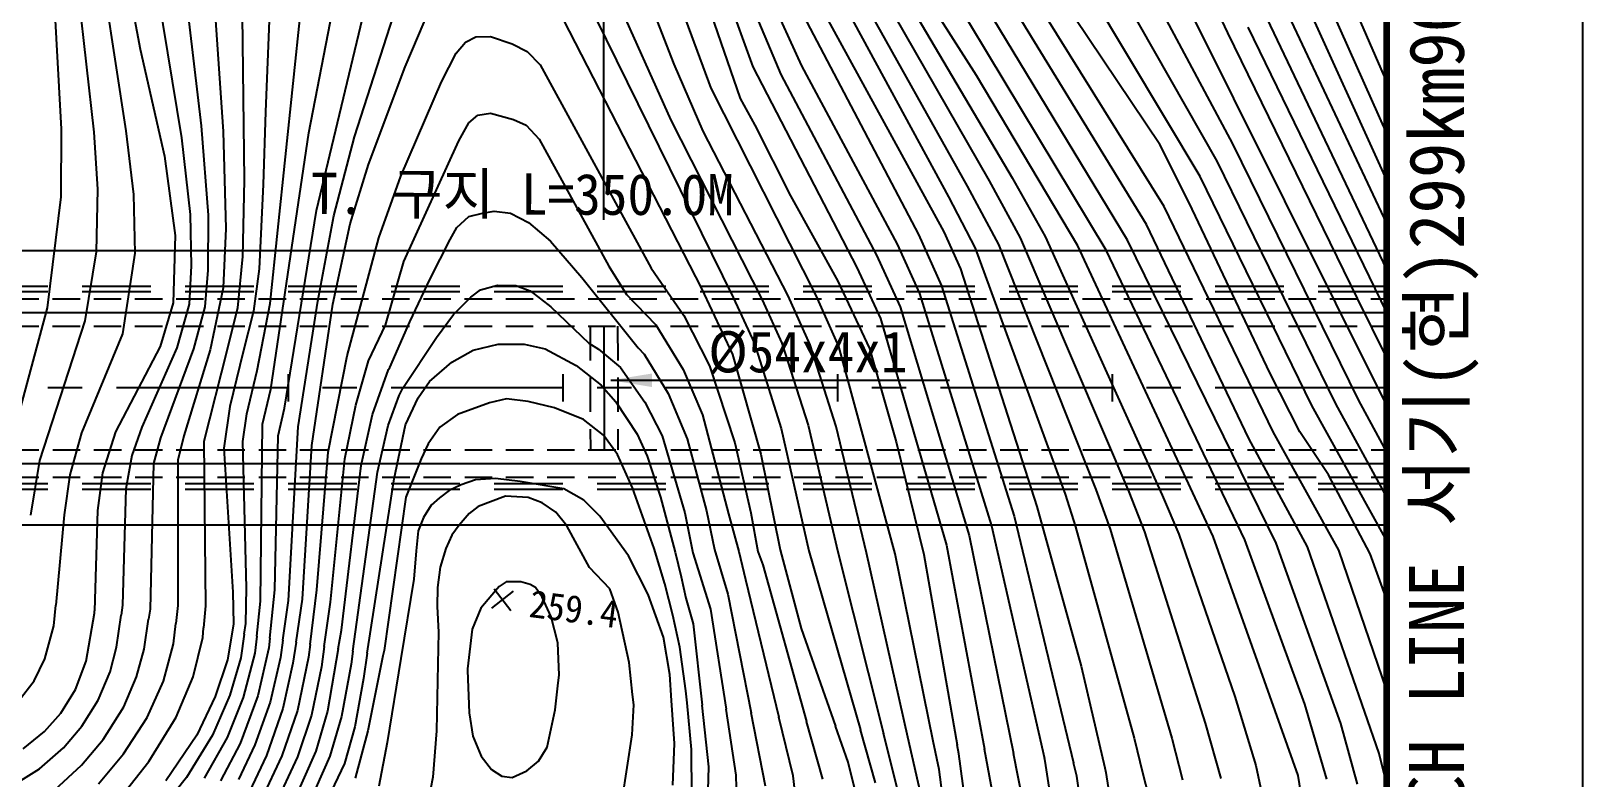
# Model space of a CAD drawing. Header units: millimetres. Extents: x 17638 to 18434, y 1103 to 1809.
# Drawn here: x 18320.9 to 18433.9, y 1448.9 to 1503.3 of the extents above; entities that cross this region are included whole.
import ezdxf
from ezdxf.enums import TextEntityAlignment as Align
from ezdxf.xclip import XClip

# ---------------------------------------------------------------- set-up
doc = ezdxf.new("R2010")
doc.units = ezdxf.units.MM
doc.header["$LTSCALE"] = 10
doc.header["$MEASUREMENT"] = 0
doc.header["$XCLIPFRAME"] = 2
for name, pattern in [('A-CENTR01', [2, 1.25, -0.25, 0.25, -0.25]), ('CENTER', [2, 1.25, -0.25, 0.25, -0.25]), ('DASHED', [0.75, 0.5, -0.25]), ('HIDDEN', [0.375, 0.25, -0.125])]:
    doc.linetypes.add(name, pattern=pattern)
for name, color, linetype in [('TN-MACL', 6, 'A-CENTR01'), ('TZ-BASE', 253, 'Continuous'), ('TZ-CABL', 4, 'Continuous')]:
    doc.layers.add(name, color=color, linetype=linetype)
doc.layers.add('TX-PAPR', color=2, linetype='Continuous', plot=False)
doc.styles.add('HANA', font='GulimChe.ttf')
doc.styles.get("Standard").update_dxf_attribs({"font": 'GulimChe.ttf'})
doc.styles.add('굴림체', font='GulimChe.ttf')
doc.linetypes.add('ZIGZAG', pattern='A,0.0001,-0.2,[131,ltypeshp.shx,S=0.2,R=0,X=-0.2,Y=0],-0.4,[131,ltypeshp.shx,S=0.2,R=180,X=0.2,Y=0],-0.2', length=0.8001)
doc.dimstyles.get("Standard").update_dxf_attribs({"dimtxt": 0.18, "dimasz": 0.18, "dimexe": 0.18, "dimexo": 0.0625, "dimgap": 0.09, "dimtad": 0, "dimtih": 1, "dimtoh": 1, "dimdec": 4, "dimzin": 0, "dimdsep": 46, "dimtxsty": 'Standard', "dimcen": 0.09, "dimadec": 0, "dimazin": 0, "dimtfac": 1, "dimtdec": 4, "dimtofl": 0, "dimtmove": 0, "dimatfit": 3, "dimfxl": 0, "dimtolj": 1, "dimtzin": 0, "dimarcsym": 0})

# ---------------------------------------------------------------- blocks, each defined once
blk = doc.blocks.new('JD-CDFDG5GDCH4')
at = {"layer": 'TZ-BASE'}
for p, q in [((604.04, 45.89, -154.01), (608.19, 18.74, -154.01)), ((603.31, 41.39, -155.01), (605.85, 18.64, -155.01)), ((609, 37.99, -152.01), (612.24, 18.23, -152.01)), ((602.66, 33.79, -156.01), (603.47, 18.85, -156.01)), ((648.11, 23.59, -146.01), (644.53, 32.94, -146.01)), ((607.81, 32.31, -153.01), (609.22, 24.69, -153.01)), ((612.08, 32.46, -151.01), (613.68, 19.11, -151.01)), ((642.34, 31.83, -145.01), (647.87, 19.51, -145.01)), ((658.25, 32.08, -154.01), (668.1, 13.93, -154.01)), ((661.24, 32.22, -156.01), (671.04, 15.09, -156.01)), ((662.95, 31.88, -157.01), (672.73, 15.31, -157.01)), ((700, 22.3, -174.01), (695.57, 32.53, -174.01)), ((659.98, 31.63, -155.01), (669.46, 14.71, -155.01)), ((670.13, 22.78, -158.01), (664.9, 30.99, -158.01)), ((686.41, 15.42, -164.01), (677.36, 30.54, -164.01)), ((687.65, 16.52, -165.01), (679.46, 30.96, -165.01)), ((688.8, 17.8, -166.01), (681.7, 31.05, -166.01)), ((688.43, 25.88, -168.01), (685.77, 31.55, -168.01)), ((700, 15.15, -172.01), (692.89, 30.83, -172.01)), ((624.84, 18.29, -144.01), (628.7, 30.32, -144.01)), ((641.04, 29.7, -144.01), (652.4, 6.59, -144.01)), ((656.13, 29.78, -152.01), (665.91, 11.18, -152.01)), ((657.67, 29.84, -153.01), (667.75, 11.37, -153.01)), ((683.49, 17.75, -163.01), (675.34, 29.88, -163.01)), ((700, -1.28, -167.01), (684.41, 30.05, -167.01)), ((614.6, 28.59, -150.01), (615.27, 18.68, -150.01)), ((638.99, 28.9, -143.01), (650.11, 7.24, -143.01)), ((651.71, 29.28, -149.01), (653.85, 23.41, -149.01)), ((653.4, 28.73, -150.01), (655.87, 22.84, -150.01)), ((654.74, 29.33, -151.01), (657.39, 23.48, -151.01)), ((679.56, 10.03, -159.01), (667.95, 29.36, -159.01)), ((681.13, 10.78, -160.01), (670.37, 28.56, -160.01)), ((682.51, 11.9, -161.01), (671.97, 29.12, -161.01)), ((683.79, 13.23, -162.01), (673.76, 29.34, -162.01)), ((700, 18.54, -173.01), (695.23, 29.27, -173.01)), ((616.66, 27.15, -149.01), (616.8, 15.15, -149.01)), ((618.65, 27.39, -148.01), (618.35, 20.11, -148.01)), ((618.7, 6.16, -147.01), (620.92, 27.53, -147.01)), ((621.51, 18.58, -146.01), (623.23, 27.49, -146.01)), ((622.06, 12.92, -145.01), (625.57, 27.53, -145.01)), ((628.53, 23.4, -143.01), (630.4, 27.79, -143.01)), ((650.8, 21.84, -147.01), (648.58, 27.89, -147.01)), ((650.56, 27.92, -148.01), (652.92, 21.09, -148.01)), ((700, 11.99, -171.01), (692.86, 27.15, -171.01)), ((700, 5.51, -169.01), (689.92, 26.3, -169.01)), ((700, 8.63, -170.01), (691.3, 26.93, -170.01)), ((632.24, 24.4, -142.01), (632.92, 25.21, -142.01)), ((632.92, 25.21, -142.01), (633.68, 25.59, -142.01)), ((633.68, 25.59, -142.01), (634.73, 25.61, -142.01)), ((634.73, 25.61, -142.01), (636.31, 25.08, -142.01)), ((636.31, 25.08, -142.01), (637.4, 24.52, -142.01)), ((697.88, 6.52, -168.01), (688.43, 25.88, -168.01)), ((609.22, 24.69, -153.01), (611, 16.89, -153.01)), ((631.17, 22.31, -142.01), (632.24, 24.4, -142.01)), ((637.4, 24.52, -142.01), (638.35, 23.54, -142.01)), ((625.85, 16.28, -143.01), (628.53, 23.4, -143.01)), ((638.35, 23.54, -142.01), (646.45, 8.74, -142.01)), ((650.22, 18.71, -146.01), (648.11, 23.59, -146.01)), ((653.85, 23.41, -149.01), (661.41, 8.78, -149.01)), ((655.87, 22.84, -150.01), (662.85, 9.68, -150.01)), ((657.39, 23.48, -151.01), (664.36, 10.47, -151.01)), ((677.5, 10.35, -158.01), (670.13, 22.78, -158.01)), ((628.21, 15.43, -142.01), (631.17, 22.31, -142.01)), ((658.46, 6.73, -147.01), (650.8, 21.84, -147.01)), ((652.92, 21.09, -148.01), (654, 19.14, -148.01)), ((618.35, 20.11, -148.01), (618.18, 14.83, -148.01)), ((632.43, 18.01, -141.01), (633.16, 19.32, -141.01)), ((633.16, 19.32, -141.01), (633.82, 19.89, -141.01)), ((633.82, 19.89, -141.01), (634.75, 20.02, -141.01)), ((634.75, 20.02, -141.01), (636.42, 19.56, -141.01)), ((636.42, 19.56, -141.01), (637.34, 19.15, -141.01)), ((647.87, 19.51, -145.01), (654.52, 6.42, -145.01)), ((603.47, 18.85, -156.01), (603.45, 13.92, -156.01)), ((605.85, 18.64, -155.01), (606.12, 14.49, -155.01)), ((608.19, 18.74, -154.01), (608.75, 14.1, -154.01)), ((612.24, 18.23, -152.01), (612.87, 12.65, -152.01)), ((613.68, 19.11, -151.01), (614.18, 12.6, -151.01)), ((615.27, 18.68, -150.01), (615.48, 11.62, -150.01)), ((618.74, -0.1, -146.01), (621.51, 18.58, -146.01)), ((623.34, 12.54, -144.01), (624.84, 18.29, -144.01)), ((637.34, 19.15, -141.01), (638.28, 18.12, -141.01)), ((638.28, 18.12, -141.01), (643.36, 8.88, -141.01)), ((656.41, 6.72, -146.01), (650.22, 18.71, -146.01)), ((654, 19.14, -148.01), (656.59, 13.99, -148.01)), ((628.43, 9.21, -141.01), (632.43, 18.01, -141.01)), ((685.61, 13.48, -163.01), (683.49, 17.75, -163.01)), ((697.95, -0.87, -166.01), (688.8, 17.8, -166.01)), ((611, 16.89, -153.01), (611.77, 11.12, -153.01)), ((624.53, 11.96, -143.01), (625.85, 16.28, -143.01)), ((696.29, -1.15, -165.01), (687.65, 16.52, -165.01)), ((616.8, 15.15, -149.01), (616.68, 9.59, -149.01)), ((618.18, 14.83, -148.01), (617.89, 8.69, -148.01)), ((626.61, 10.93, -142.01), (628.21, 15.43, -142.01)), ((669.46, 14.71, -155.01), (671.72, 10.46, -155.01)), ((671.04, 15.09, -156.01), (673.31, 10.95, -156.01)), ((672.73, 15.31, -157.01), (675.14, 11.03, -157.01)), ((694.55, -1.29, -164.01), (686.41, 15.42, -164.01)), ((603.45, 13.92, -156.01), (602.47, 5.83, -156.01)), ((606.12, 14.49, -155.01), (606.02, 9.92, -155.01)), ((608.75, 14.1, -154.01), (608.85, 9.83, -154.01)), ((656.59, 13.99, -148.01), (660.02, 7.79, -148.01)), ((668.1, 13.93, -154.01), (670.04, 10.19, -154.01)), ((612.87, 12.65, -152.01), (612.94, 8.91, -152.01)), ((614.18, 12.6, -151.01), (614.15, 8.58, -151.01)), ((619.74, -1.47, -145.01), (622.06, 12.92, -145.01)), ((622.17, 6.33, -144.01), (623.34, 12.54, -144.01)), ((632.3, 11.7, -140.01), (633.16, 12.49, -140.01)), ((633.16, 12.49, -140.01), (634.15, 12.74, -140.01)), ((634.15, 12.74, -140.01), (635, 12.89, -140.01)), ((635, 12.89, -140.01), (636.19, 12.73, -140.01)), ((636.19, 12.73, -140.01), (637.5, 12.05, -140.01)), ((691.72, -3.21, -162.01), (683.79, 13.23, -162.01)), ((691.48, 1.1, -163.01), (685.61, 13.48, -163.01)), ((615.48, 11.62, -150.01), (615.28, 7.3, -150.01)), ((623.26, 6.1, -143.01), (624.53, 11.96, -143.01)), ((631.8, 10.81, -140.01), (632.3, 11.7, -140.01)), ((637.5, 12.05, -140.01), (639.11, 10.7, -140.01)), ((667.75, 11.37, -153.01), (668.96, 8.69, -153.01)), ((689.96, -3.69, -161.01), (682.51, 11.9, -161.01)), ((611.77, 11.12, -153.01), (611.64, 6.21, -153.01)), ((624.3, 2.33, -142.01), (626.61, 10.93, -142.01)), ((630.35, 7.94, -140.01), (631.8, 10.81, -140.01)), ((639.11, 10.7, -140.01), (641.39, 8.05, -140.01)), ((664.36, 10.47, -151.01), (665.99, 6.88, -151.01)), ((665.91, 11.18, -152.01), (667.57, 7.44, -152.01)), ((670.04, 10.19, -154.01), (676.59, -7.73, -154.01)), ((671.72, 10.46, -155.01), (678.82, -7.4, -155.01)), ((673.31, 10.95, -156.01), (681.22, -7.58, -156.01)), ((675.14, 11.03, -157.01), (683.64, -7.81, -157.01)), ((687.37, -10.82, -158.01), (677.5, 10.35, -158.01)), ((691.94, -11.32, -160.01), (681.13, 10.78, -160.01)), ((700, 10, -393.01), (498.57, 10, -393.01)), ((700, 10, -393.01), (498.57, 10, -393.01)), ((606.02, 9.92, -155.01), (605.21, 4.89, -155.01)), ((608.85, 9.83, -154.01), (607.95, 3.95, -154.01)), ((616.68, 9.59, -149.01), (616.31, 5.84, -149.01)), ((627.1, 4.57, -141.01), (628.43, 9.21, -141.01)), ((662.85, 9.68, -150.01), (664.58, 5.91, -150.01)), ((689.66, -11.07, -159.01), (679.56, 10.03, -159.01)), ((612.94, 8.91, -152.01), (612.79, 6.11, -152.01)), ((614.15, 8.58, -151.01), (613.95, 5.91, -151.01)), ((617.89, 8.69, -148.01), (617.49, 5.59, -148.01)), ((628.86, 4.82, -140.01), (630.35, 7.94, -140.01)), ((641.39, 8.05, -140.01), (645.49, 2.93, -140.01)), ((643.36, 8.88, -141.01), (644.64, 6.8, -141.01)), ((646.45, 8.74, -142.01), (648.82, 5.28, -142.01)), ((661.41, 8.78, -149.01), (663.13, 5.05, -149.01)), ((668.96, 8.69, -153.01), (674.52, -8.65, -153.01)), ((615.28, 7.3, -150.01), (614.32, 2.78, -150.01)), ((633.3, 6.61, -139.01), (634.01, 7.15, -139.01)), ((634.01, 7.15, -139.01), (635.26, 7.5, -139.01)), ((635.26, 7.5, -139.01), (636.59, 7.46, -139.01)), ((636.59, 7.46, -139.01), (637.63, 7.07, -139.01)), ((637.63, 7.07, -139.01), (639.14, 5.92, -139.01)), ((644.64, 6.8, -141.01), (646.78, 4.59, -141.01)), ((650.11, 7.24, -143.01), (652.35, 2.44, -143.01)), ((660.02, 7.79, -148.01), (662.34, 2.87, -148.01)), ((665.99, 6.88, -151.01), (671.23, -10.05, -151.01)), ((667.57, 7.44, -152.01), (672.87, -9.35, -152.01)), ((602.47, 5.83, -156.01), (599.5, -5.18, -156.01)), ((611.64, 6.21, -153.01), (610.68, 3.01, -153.01)), ((612.79, 6.11, -152.01), (611.9, 2.93, -152.01)), ((613.95, 5.91, -151.01), (613.11, 2.86, -151.01)), ((616.31, 5.84, -149.01), (615.53, 2.71, -149.01)), ((617.74, 1.27, -147.01), (618.7, 6.16, -147.01)), ((620.74, -2.84, -144.01), (622.17, 6.33, -144.01)), ((621.74, -4.2, -143.01), (623.26, 6.1, -143.01)), ((632.05, 5.36, -139.01), (633.3, 6.61, -139.01)), ((639.14, 5.92, -139.01), (641.91, 3.27, -139.01)), ((652.4, 6.59, -144.01), (653.97, 3.25, -144.01)), ((654.52, 6.42, -145.01), (655.96, 3.27, -145.01)), ((658.02, 3.14, -146.01), (656.41, 6.72, -146.01)), ((660.1, 3.02, -147.01), (658.46, 6.73, -147.01)), ((664.58, 5.91, -150.01), (669.59, -10.75, -150.01)), ((700, 2.2, -168.01), (697.88, 6.52, -168.01)), ((605.21, 4.89, -155.01), (601.91, -5.29, -155.01)), ((617.49, 5.59, -148.01), (616.74, 2.63, -148.01)), ((625.85, 1.97, -141.01), (627.1, 4.57, -141.01)), ((627.42, 1.5, -140.01), (628.86, 4.82, -140.01)), ((630.82, 3.68, -139.01), (632.05, 5.36, -139.01)), ((646.78, 4.59, -141.01), (648.78, 1.34, -141.01)), ((648.82, 5.28, -142.01), (650.69, 1.61, -142.01)), ((663.13, 5.05, -149.01), (667.94, -11.45, -149.01)), ((607.95, 3.95, -154.01), (604.95, -3.27, -154.01)), ((628.36, -0.02, -139.01), (630.82, 3.68, -139.01)), ((610.68, 3.01, -153.01), (607.44, -3.21, -153.01)), ((611.9, 2.93, -152.01), (609.35, -2.87, -152.01)), ((613.11, 2.86, -151.01), (610.7, -3.64, -151.01)), ((614.32, 2.78, -150.01), (612.4, -3.48, -150.01)), ((615.53, 2.71, -149.01), (613.87, -3.91, -149.01)), ((616.74, 2.63, -148.01), (615.75, -1.36, -148.01)), ((622.93, -4.69, -142.01), (624.3, 2.33, -142.01)), ((631.93, 1.88, -138.01), (633.49, 2.75, -138.01)), ((633.49, 2.75, -138.01), (635.31, 3.18, -138.01)), ((635.31, 3.18, -138.01), (637.18, 3.18, -138.01)), ((637.18, 3.18, -138.01), (638.72, 2.85, -138.01)), ((638.72, 2.85, -138.01), (640.98, 1.63, -138.01)), ((641.91, 3.27, -139.01), (642.61, 2.82, -139.01)), ((642.61, 2.82, -139.01), (644.21, 1.49, -139.01)), ((645.49, 2.93, -140.01), (645.93, 2.47, -140.01)), ((645.93, 2.47, -140.01), (647.67, -0.4, -140.01)), ((652.35, 2.44, -143.01), (654.42, -4.83, -143.01)), ((653.97, 3.25, -144.01), (655.91, -2.96, -144.01)), ((655.96, 3.27, -145.01), (657.86, -2.71, -145.01)), ((659.91, -2.8, -146.01), (658.02, 3.14, -146.01)), ((664.21, -12.08, -147.01), (660.1, 3.02, -147.01)), ((662.34, 2.87, -148.01), (664.28, -3.92, -148.01)), ((617, -1.89, -147.01), (617.74, 1.27, -147.01)), ((624.93, -1.26, -141.01), (625.85, 1.97, -141.01)), ((626.14, -1.93, -140.01), (627.31, 1.34, -140.01)), ((627.31, 1.34, -140.01), (627.42, 1.5, -140.01)), ((630.29, 0.48, -138.01), (631.93, 1.88, -138.01)), ((640.98, 1.63, -138.01), (642.81, 0.21, -138.01)), ((644.21, 1.49, -139.01), (645.99, -1.04, -139.01)), ((648.78, 1.34, -141.01), (650.17, -1.96, -141.01)), ((650.69, 1.61, -142.01), (652.53, -4, -142.01)), ((620, 1, -393.01), (620, -1, -393.01)), ((629.48, -0.72, -138.01), (630.29, 0.48, -138.01)), ((640, 1, -393.01), (640, -1, -393.01)), ((642.81, 0.21, -138.01), (643.87, -1.02, -138.01)), ((660, 1, -393.01), (660, -1, -393.01)), ((680, 1, -393.01), (680, -1, -393.01)), ((693.67, -3.19, -163.01), (691.48, 1.1, -163.01)), ((700, 1, -393.01), (700, -1, -393.01)), ((618.15, -2.65, -146.01), (618.74, -0.1, -146.01)), ((627.28, -2.73, -139.01), (628.1, -0.54, -139.01)), ((628.1, -0.54, -139.01), (628.36, -0.02, -139.01)), ((628.55, -2.69, -138.01), (629.48, -0.72, -138.01)), ((634.67, -1.09, -137.01), (632.33, -1.93, -137.01)), ((635.91, -0.8, -137.01), (634.67, -1.09, -137.01)), ((637.48, -1, -137.01), (635.91, -0.8, -137.01)), ((639.4, -1.44, -137.01), (637.48, -1, -137.01)), ((643.87, -1.02, -138.01), (645.42, -3.36, -138.01)), ((645.99, -1.04, -139.01), (647.24, -3.48, -139.01)), ((647.67, -0.4, -140.01), (649.06, -3.71, -140.01)), ((700, -4.68, -166.01), (697.95, -0.87, -166.01)), ((615.75, -1.36, -148.01), (615.33, -4.4, -148.01)), ((616.7, -3.91, -147.01), (617, -1.89, -147.01)), ((619.29, -3.49, -145.01), (619.74, -1.47, -145.01)), ((624.13, -5.17, -141.01), (624.93, -1.26, -141.01)), ((625.32, -5.66, -140.01), (626.14, -1.93, -140.01)), ((632.33, -1.93, -137.01), (631.06, -2.85, -137.01)), ((641.52, -2.29, -137.01), (639.4, -1.44, -137.01)), ((650.17, -1.96, -141.01), (652.07, -9.18, -141.01)), ((700, -11.15, -164.01), (694.55, -1.29, -164.01)), ((700, -7.96, -165.01), (696.29, -1.15, -165.01)), ((604.95, -3.27, -154.01), (604.12, -6.33, -154.01)), ((607.44, -3.21, -153.01), (606.48, -6.18, -153.01)), ((609.35, -2.87, -152.01), (608.62, -4.93, -152.01)), ((618, -15.53, -146.01), (618.15, -2.65, -146.01)), ((620.02, -15.5, -144.01), (620.74, -2.84, -144.01)), ((626.52, -6.14, -139.01), (627.28, -2.73, -139.01)), ((627.72, -6.62, -138.01), (628.55, -2.69, -138.01)), ((631.06, -2.85, -137.01), (630.2, -4.08, -137.01)), ((642.97, -3.43, -137.01), (641.52, -2.29, -137.01)), ((645.42, -3.36, -138.01), (646.14, -4.96, -138.01)), ((655.91, -2.96, -144.01), (657.93, -11.88, -144.01)), ((657.86, -2.71, -145.01), (660.02, -11.94, -145.01)), ((662.11, -12.01, -146.01), (659.91, -2.8, -146.01)), ((696.51, -11.83, -162.01), (691.72, -3.21, -162.01)), ((695.76, -6.33, -163.01), (693.67, -3.19, -163.01)), ((610.7, -3.64, -151.01), (610.21, -5.5, -151.01)), ((612.4, -3.48, -150.01), (611.97, -5.27, -150.01)), ((613.87, -3.91, -149.01), (613.99, -15.87, -149.01)), ((615.33, -4.4, -148.01), (615.99, -14.89, -148.01)), ((616.98, -14.57, -147.01), (616.7, -3.91, -147.01)), ((619.03, -14.72, -145.01), (619.29, -3.49, -145.01)), ((621.06, -15.4, -143.01), (621.74, -4.2, -143.01)), ((630.2, -4.08, -137.01), (629.68, -5.16, -137.01)), ((644, -4.84, -137.01), (642.97, -3.43, -137.01)), ((647.24, -3.48, -139.01), (648.89, -9.11, -139.01)), ((649.06, -3.71, -140.01), (650.46, -8.96, -140.01)), ((652.53, -4, -142.01), (653.69, -9.11, -142.01)), ((664.28, -3.92, -148.01), (666.3, -12.15, -148.01)), ((694.23, -11.58, -161.01), (689.96, -3.69, -161.01)), ((601.91, -5.29, -155.01), (601.24, -9.26, -155.01)), ((608.62, -4.93, -152.01), (608.18, -7.36, -152.01)), ((610.21, -5.5, -151.01), (609.95, -16.12, -151.01)), ((611.97, -5.27, -150.01), (611.97, -15.86, -150.01)), ((622.1, -14.72, -142.01), (622.93, -4.69, -142.01)), ((623.09, -15.61, -141.01), (624.13, -5.17, -141.01)), ((629.68, -5.16, -137.01), (628.58, -7.95, -137.01)), ((645.09, -7.27, -137.01), (644, -4.84, -137.01)), ((646.14, -4.96, -138.01), (647.13, -7.97, -138.01)), ((654.42, -4.83, -143.01), (655.84, -11.81, -143.01)), ((604.12, -6.33, -154.01), (603.69, -9.24, -154.01)), ((606.48, -6.18, -153.01), (606.12, -8.92, -153.01)), ((623.89, -17.66, -140.01), (625.32, -5.66, -140.01)), ((624.72, -19.18, -139.01), (626.52, -6.14, -139.01)), ((625.77, -19.34, -138.01), (627.72, -6.62, -138.01)), ((633.64, -6.69, -136.01), (632.61, -7.05, -136.01)), ((635.11, -6.61, -136.01), (633.64, -6.69, -136.01)), ((636.91, -6.82, -136.01), (635.11, -6.61, -136.01)), ((698.79, -12.08, -163.01), (695.76, -6.33, -163.01)), ((608.18, -7.36, -152.01), (607.94, -15.84, -152.01)), ((631.72, -7.47, -136.01), (631.03, -8, -136.01)), ((632.61, -7.05, -136.01), (631.72, -7.47, -136.01)), ((635.83, -7.89, -135.01), (633.84, -8.63, -135.01)), ((637.48, -7.98, -135.01), (635.83, -7.89, -135.01)), ((640.09, -7.35, -136.01), (636.91, -6.82, -136.01)), ((641.54, -8.18, -136.01), (640.09, -7.35, -136.01)), ((646.65, -11.71, -137.01), (645.09, -7.27, -137.01)), ((676.59, -7.73, -154.01), (677.34, -10.13, -154.01)), ((678.82, -7.4, -155.01), (679.85, -10.3, -155.01)), ((681.22, -7.58, -156.01), (682.36, -10.48, -156.01)), ((683.64, -7.81, -157.01), (684.86, -10.65, -157.01)), ((606.12, -8.92, -153.01), (605.91, -16.25, -153.01)), ((628.58, -7.95, -137.01), (626.99, -19.13, -137.01)), ((630.42, -8.54, -136.01), (629.86, -9.45, -136.01)), ((631.03, -8, -136.01), (630.42, -8.54, -136.01)), ((633.84, -8.63, -135.01), (633.18, -9.16, -135.01)), ((638.51, -8.37, -135.01), (637.48, -7.98, -135.01)), ((639.49, -9.06, -135.01), (638.51, -8.37, -135.01)), ((642.69, -9.35, -136.01), (641.54, -8.18, -136.01)), ((647.13, -7.97, -138.01), (648.19, -11.98, -138.01)), ((650.46, -8.96, -140.01), (651.06, -11.77, -140.01)), ((674.52, -8.65, -153.01), (677.75, -20.27, -153.01)), ((700, -10, -393.01), (498.5, -10, -393.01)), ((700, -10, -393.01), (498.5, -10, -393.01)), ((603.69, -9.24, -154.01), (603.09, -15.82, -154.01)), ((629.86, -9.45, -136.01), (629.47, -10.42, -136.01)), ((632.46, -10, -135.01), (631.92, -10.73, -135.01)), ((633.18, -9.16, -135.01), (632.46, -10, -135.01)), ((640.29, -10.04, -135.01), (639.49, -9.06, -135.01)), ((641.94, -13.08, -135.01), (640.29, -10.04, -135.01)), ((644.8, -12.24, -136.01), (642.69, -9.35, -136.01)), ((648.89, -9.11, -139.01), (649.47, -12.01, -139.01)), ((652.07, -9.18, -141.01), (652.82, -11.91, -141.01)), ((653.69, -9.11, -142.01), (654.2, -11.91, -142.01)), ((671.23, -10.05, -151.01), (675.08, -27, -151.01)), ((672.87, -9.35, -152.01), (677.2, -27.33, -152.01)), ((677.34, -10.13, -154.01), (681.61, -25.52, -154.01)), ((629.47, -10.42, -136.01), (629.33, -11.87, -136.01)), ((631.92, -10.73, -135.01), (631.48, -11.7, -135.01)), ((669.59, -10.75, -150.01), (672.82, -26.65, -150.01)), ((679.85, -10.3, -155.01), (684.36, -25.53, -155.01)), ((682.36, -10.48, -156.01), (686.79, -24.43, -156.01)), ((684.86, -10.65, -157.01), (688.93, -22.48, -157.01)), ((693.56, -28.25, -158.01), (687.37, -10.82, -158.01)), ((694.04, -23.05, -159.01), (689.66, -11.07, -159.01)), ((629.33, -11.87, -136.01), (629.16, -13.93, -136.01)), ((631.48, -11.7, -135.01), (631.08, -13.07, -135.01)), ((646.23, -15.05, -136.01), (644.8, -12.24, -136.01)), ((647.43, -14.28, -137.01), (646.65, -11.71, -137.01)), ((648.19, -11.98, -138.01), (648.63, -13.77, -138.01)), ((649.47, -12.01, -139.01), (650.76, -16.12, -139.01)), ((651.06, -11.77, -140.01), (652.03, -15.04, -140.01)), ((652.82, -11.91, -141.01), (653.3, -13.96, -141.01)), ((654.2, -11.91, -142.01), (654.57, -12.88, -142.01)), ((655.84, -11.81, -143.01), (657.36, -17.52, -143.01)), ((657.93, -11.88, -144.01), (661.67, -24.92, -144.01)), ((660.02, -11.94, -145.01), (663.35, -25.18, -145.01)), ((665.14, -25.46, -146.01), (662.11, -12.01, -146.01)), ((666.98, -25.74, -147.01), (664.21, -12.08, -147.01)), ((666.3, -12.15, -148.01), (668.72, -26.02, -148.01)), ((667.94, -11.45, -149.01), (670.7, -26.32, -149.01)), ((696.66, -24.46, -160.01), (691.94, -11.32, -160.01)), ((699.45, -26.64, -161.01), (694.23, -11.58, -161.01)), ((700, -22.04, -162.01), (696.51, -11.83, -162.01)), ((700, -15.44, -163.01), (698.79, -12.08, -163.01)), ((631.08, -13.07, -135.01), (630.89, -14.55, -135.01)), ((643.43, -14.64, -135.01), (641.94, -13.08, -135.01)), ((654.57, -12.88, -142.01), (657.76, -24.31, -142.01)), ((616.92, -17.17, -147.01), (616.98, -14.57, -147.01)), ((629.16, -13.93, -136.01), (628.21, -19.72, -136.01)), ((630.89, -14.55, -135.01), (630.85, -15.92, -135.01)), ((635.37, -14.48, -134.01), (634.03, -16.04, -134.01)), ((635.01, -14.64, -133.6), (636.23, -16.23, -133.6)), ((635.88, -14.13, -134.01), (635.37, -14.48, -134.01)), ((636.94, -14.13, -134.01), (635.88, -14.13, -134.01)), ((637.64, -14.33, -134.01), (636.94, -14.13, -134.01)), ((638.02, -14.54, -134.01), (637.64, -14.33, -134.01)), ((638.5, -15.24, -134.01), (638.02, -14.54, -134.01)), ((644.03, -16.33, -135.01), (643.43, -14.64, -135.01)), ((648.02, -16.56, -137.01), (647.43, -14.28, -137.01)), ((648.63, -13.77, -138.01), (648.96, -15.32, -138.01)), ((653.3, -13.96, -141.01), (655.74, -24, -141.01)), ((602.95, -17.34, -154.01), (603.09, -15.82, -154.01)), ((615.99, -14.89, -148.01), (616.02, -17.18, -148.01)), ((617.72, -18.09, -146.01), (618, -15.53, -146.01)), ((618.67, -18.24, -145.01), (619.03, -14.72, -145.01)), ((619.62, -18.38, -144.01), (620.02, -15.5, -144.01)), ((620.58, -18.53, -143.01), (621.06, -15.4, -143.01)), ((621.6, -18.69, -142.01), (622.1, -14.72, -142.01)), ((622.63, -18.85, -141.01), (623.09, -15.61, -141.01)), ((634.83, -16.04, -133.6), (636.41, -14.82, -133.6)), ((639.15, -16.68, -134.01), (638.5, -15.24, -134.01)), ((647.34, -18.17, -136.01), (646.23, -15.05, -136.01)), ((648.96, -15.32, -138.01), (649.49, -17.2, -138.01)), ((652.03, -15.04, -140.01), (653.72, -23.68, -140.01)), ((605.31, -19.9, -153.01), (605.91, -16.42, -153.01)), ((605.91, -16.42, -153.01), (605.91, -16.25, -153.01)), ((607.51, -18.88, -152.01), (607.84, -16.55, -152.01)), ((607.94, -15.84, -152.01), (607.84, -16.55, -152.01)), ((609.52, -19.04, -151.01), (609.84, -16.86, -151.01)), ((609.95, -16.12, -151.01), (609.84, -16.86, -151.01)), ((611.97, -15.86, -150.01), (611.82, -17.17, -150.01)), ((613.99, -15.87, -149.01), (613.85, -17.49, -149.01)), ((630.85, -15.92, -135.01), (630.95, -17.79, -135.01)), ((634.03, -16.04, -134.01), (633.4, -17.59, -134.01)), ((639.64, -18.58, -134.01), (639.15, -16.68, -134.01)), ((644.84, -20.02, -135.01), (644.03, -16.33, -135.01)), ((648.53, -18.88, -137.01), (648.02, -16.56, -137.01)), ((650.76, -16.12, -139.01), (651.89, -23.4, -139.01)), ((602.29, -19.73, -154.01), (602.95, -17.34, -154.01)), ((611.65, -18.65, -150.01), (611.82, -17.17, -150.01)), ((613.79, -18.18, -149.01), (613.85, -17.49, -149.01)), ((615.92, -17.81, -148.01), (615.59, -19.82, -148.01)), ((616.02, -17.18, -148.01), (615.92, -17.81, -148.01)), ((616.81, -17.95, -147.01), (616.56, -19.67, -147.01)), ((616.81, -17.95, -147.01), (616.92, -17.17, -147.01)), ((623.66, -19.01, -140.01), (623.89, -17.66, -140.01)), ((630.95, -17.79, -135.01), (630.91, -20.14, -135.01)), ((633.4, -17.59, -134.01), (633.07, -20.47, -134.01)), ((649.49, -17.2, -138.01), (650.15, -23.13, -138.01)), ((657.36, -17.52, -143.01), (659.86, -24.64, -143.01)), ((607.05, -20.7, -152.01), (607.51, -18.88, -152.01)), ((608.97, -21.05, -151.01), (609.52, -19.04, -151.01)), ((610.92, -21.36, -150.01), (611.65, -18.65, -150.01)), ((613.08, -21.06, -149.01), (613.79, -18.18, -149.01)), ((617.72, -18.09, -146.01), (617.58, -19.32, -146.01)), ((618.6, -18.95, -145.01), (617.81, -22.43, -145.01)), ((618.67, -18.24, -145.01), (618.6, -18.95, -145.01)), ((619.62, -18.38, -144.01), (619.45, -19.64, -144.01)), ((620.58, -18.53, -143.01), (620.35, -20.06, -143.01)), ((621.6, -18.69, -142.01), (621.48, -19.62, -142.01)), ((622.63, -18.85, -141.01), (622.43, -20.33, -141.01)), ((623.66, -19.01, -140.01), (622.87, -23.56, -140.01)), ((624.72, -19.18, -139.01), (624.59, -20.14, -139.01)), ((626.99, -19.13, -137.01), (626.91, -19.52, -137.01)), ((639.74, -20.94, -134.01), (639.64, -18.58, -134.01)), ((647.79, -20.89, -136.01), (647.34, -18.17, -136.01)), ((648.97, -22.07, -137.01), (648.53, -18.88, -137.01)), ((601.5, -21.34, -154.01), (602.29, -19.73, -154.01)), ((604.51, -21.97, -153.01), (605.31, -19.9, -153.01)), ((615.59, -19.82, -148.01), (614.69, -22.48, -148.01)), ((616.56, -19.67, -147.01), (615.76, -22.38, -147.01)), ((617.58, -19.32, -146.01), (616.74, -22.57, -146.01)), ((619.45, -19.64, -144.01), (618.69, -22.9, -144.01)), ((620.35, -20.06, -143.01), (619.62, -23.35, -143.01)), ((621.48, -19.62, -142.01), (620.68, -23.5, -142.01)), ((622.43, -20.33, -141.01), (621.71, -23.84, -141.01)), ((624.59, -20.14, -139.01), (623.89, -23.94, -139.01)), ((625.77, -19.34, -138.01), (625.49, -21.17, -138.01)), ((626.91, -19.52, -137.01), (625.81, -24.98, -137.01)), ((628.21, -19.72, -136.01), (627.22, -25.83, -136.01)), ((630.91, -20.14, -135.01), (630.82, -24.99, -135.01)), ((645.09, -22.34, -135.01), (644.84, -20.02, -135.01)), ((677.75, -20.27, -153.01), (679.48, -27.69, -153.01)), ((600.42, -22.76, -154.01), (601.5, -21.34, -154.01)), ((606.18, -22.75, -152.01), (607.05, -20.7, -152.01)), ((608.03, -23.23, -151.01), (608.97, -21.05, -151.01)), ((609.73, -24.01, -150.01), (610.92, -21.36, -150.01)), ((611.86, -23.99, -149.01), (613.08, -21.06, -149.01)), ((625.49, -21.17, -138.01), (624.85, -24.7, -138.01)), ((633.07, -20.47, -134.01), (633.06, -20.59, -134.01)), ((633.06, -20.59, -134.01), (633.19, -23.68, -134.01)), ((639.67, -21.5, -134.01), (639.74, -20.94, -134.01)), ((647.92, -22.78, -136.01), (647.79, -20.89, -136.01)), ((603.45, -23.71, -153.01), (604.51, -21.97, -153.01)), ((614.69, -22.48, -148.01), (613.35, -25.31, -148.01)), ((615.76, -22.38, -147.01), (614.5, -25.3, -147.01)), ((616.74, -22.57, -146.01), (615.57, -25.48, -146.01)), ((617.81, -22.43, -145.01), (616.51, -25.91, -145.01)), ((639.44, -23.46, -134.01), (639.67, -21.5, -134.01)), ((645.17, -23.1, -135.01), (645.09, -22.34, -135.01)), ((649.05, -22.96, -137.01), (648.97, -22.07, -137.01)), ((688.93, -22.48, -157.01), (690.47, -27.52, -157.01)), ((602.26, -25.04, -153.01), (603.45, -23.71, -153.01)), ((604.98, -24.66, -152.01), (606.18, -22.75, -152.01)), ((606.53, -25.63, -151.01), (608.03, -23.23, -151.01)), ((618.69, -22.9, -144.01), (617.58, -26.01, -144.01)), ((619.62, -23.35, -143.01), (618.42, -26.79, -143.01)), ((620.68, -23.5, -142.01), (619.54, -26.82, -142.01)), ((622.87, -23.56, -140.01), (622.02, -26.47, -140.01)), ((633.19, -23.68, -134.01), (633.45, -25.38, -134.01)), ((638.87, -26.18, -134.01), (639.44, -23.46, -134.01)), ((645.05, -25.28, -135.01), (645.17, -23.1, -135.01)), ((648.13, -25.9, -136.01), (647.92, -22.78, -136.01)), ((649.38, -26.35, -137.01), (649.05, -22.96, -137.01)), ((650.64, -27.6, -138.01), (650.15, -23.13, -138.01)), ((652.64, -28.22, -139.01), (651.89, -23.4, -139.01)), ((654.76, -29.02, -140.01), (653.72, -23.68, -140.01)), ((695.65, -28.51, -159.01), (694.04, -23.05, -159.01)), ((603.65, -26.22, -152.01), (604.98, -24.66, -152.01)), ((608.02, -26.67, -150.01), (609.73, -24.01, -150.01)), ((609.86, -27.22, -149.01), (611.86, -23.99, -149.01)), ((621.71, -23.84, -141.01), (620.69, -26.89, -141.01)), ((623.89, -23.94, -139.01), (623.05, -26.84, -139.01)), ((624.85, -24.7, -138.01), (624.1, -27.38, -138.01)), ((656.78, -28.27, -141.01), (655.74, -24, -141.01)), ((658.94, -28.52, -142.01), (657.76, -24.31, -142.01)), ((660.78, -27.26, -143.01), (659.86, -24.64, -143.01)), ((686.79, -24.43, -156.01), (687.92, -28.47, -156.01)), ((697.86, -28.87, -160.01), (696.66, -24.46, -160.01)), ((600.72, -26.3, -153.01), (602.26, -25.04, -153.01)), ((604.97, -27.49, -151.01), (606.53, -25.63, -151.01)), ((613.35, -25.31, -148.01), (611.11, -28.64, -148.01)), ((614.5, -25.3, -147.01), (612.61, -28.39, -147.01)), ((615.57, -25.48, -146.01), (613.89, -28.45, -146.01)), ((616.51, -25.91, -145.01), (615.07, -28.64, -145.01)), ((625.81, -24.98, -137.01), (624.88, -28.45, -137.01)), ((627.22, -25.83, -136.01), (626.6, -29.02, -136.01)), ((630.82, -24.99, -135.01), (630.53, -28.36, -135.01)), ((633.45, -25.38, -134.01), (634.06, -26.83, -134.01)), ((644.33, -30.05, -135.01), (645.05, -25.28, -135.01)), ((648.01, -28.96, -136.01), (648.13, -25.9, -136.01)), ((662.77, -28.77, -144.01), (661.67, -24.92, -144.01)), ((664.66, -30.4, -145.01), (663.35, -25.18, -145.01)), ((666.19, -30.14, -146.01), (665.14, -25.46, -146.01)), ((667.4, -27.8, -147.01), (666.98, -25.74, -147.01)), ((681.61, -25.52, -154.01), (682.25, -28.12, -154.01)), ((684.36, -25.53, -155.01), (685.12, -28.56, -155.01)), ((601.89, -27.76, -152.01), (603.65, -26.22, -152.01)), ((606.2, -28.85, -150.01), (608.02, -26.67, -150.01)), ((617.58, -26.01, -144.01), (616.38, -28.54, -144.01)), ((618.42, -26.79, -143.01), (616.97, -29.87, -143.01)), ((619.54, -26.82, -142.01), (618.07, -29.98, -142.01)), ((620.69, -26.89, -141.01), (619.01, -30.48, -141.01)), ((622.02, -26.47, -140.01), (620.32, -30.3, -140.01)), ((623.05, -26.84, -139.01), (621.46, -30.41, -139.01)), ((634.06, -26.83, -134.01), (634.82, -27.81, -134.01)), ((638.24, -27.19, -134.01), (638.87, -26.18, -134.01)), ((649.39, -29.67, -137.01), (649.38, -26.35, -137.01)), ((668.84, -26.67, -148.01), (668.72, -26.02, -148.01)), ((670.1, -35.89, -148.01), (668.84, -26.67, -148.01)), ((671.43, -30.27, -149.01), (670.7, -26.32, -149.01)), ((673.49, -29.97, -150.01), (672.82, -26.65, -150.01)), ((675.13, -27.21, -151.01), (675.08, -27, -151.01)), ((700.5, -30.95, -161.01), (699.45, -26.64, -161.01)), ((599.58, -29.22, -152.01), (601.89, -27.76, -152.01)), ((603.01, -29.28, -151.01), (604.97, -27.49, -151.01)), ((607.86, -29.75, -149.01), (609.86, -27.22, -149.01)), ((624.1, -27.38, -138.01), (622.42, -30.95, -138.01)), ((634.82, -27.81, -134.01), (635.56, -28.29, -134.01)), ((636.31, -28.4, -134.01), (637.39, -27.91, -134.01)), ((637.39, -27.91, -134.01), (638.24, -27.19, -134.01)), ((650.52, -31.72, -138.01), (650.64, -27.6, -138.01)), ((652.72, -31.96, -139.01), (652.64, -28.22, -139.01)), ((661.81, -31.43, -143.01), (660.78, -27.26, -143.01)), ((668.36, -34.92, -147.01), (667.4, -27.8, -147.01)), ((676.25, -34.58, -151.01), (675.13, -27.21, -151.01)), ((677.43, -28.28, -152.01), (677.2, -27.33, -152.01)), ((679.48, -27.69, -153.01), (679.55, -28.02, -153.01)), ((679.55, -28.02, -153.01), (680.5, -34.26, -153.01)), ((682.25, -28.12, -154.01), (682.62, -29.62, -154.01)), ((690.47, -27.52, -157.01), (690.87, -29.46, -157.01)), ((693.82, -29.92, -158.01), (693.56, -28.25, -158.01)), ((612.61, -28.39, -147.01), (609.93, -31.73, -147.01)), ((630.53, -28.36, -135.01), (629.77, -32.38, -135.01)), ((635.56, -28.29, -134.01), (636.31, -28.4, -134.01)), ((657.28, -32.74, -141.01), (656.78, -28.27, -141.01)), ((678.34, -34.37, -152.01), (677.43, -28.28, -152.01))]:
    blk.add_line(p, q, dxfattribs=at)
at = {"layer": 'TZ-BASE', "linetype": 'DASHED'}
for p, q in [((700, 7.4, -393.01), (453.7, 7.4, -393.01)), ((700, 7, -393.01), (454.97, 7, -393.01)), ((700, -7.4, -393.01), (453.7, -7.4, -393.01)), ((700, -7, -393.01), (454.97, -7, -393.01))]:
    blk.add_line(p, q, dxfattribs=at)
at = {"layer": 'TZ-BASE', "linetype": 'CENTER', "elevation": -393.01, "flags": 128}
blk.add_lwpolyline([(700, 0), (280, 0), (0, 0)], dxfattribs=at)
at = {"layer": 'TZ-BASE', "style": 'HANA'}
for s, height, rotation, p in [('T. 구지 L=350.0M', 3, 359.7997, (621.67, 12.69, -393.01)), ('259.4', 2, 352.6776, (637.48, -16.68, -133.6))]:
    blk.add_text(s, height=height, rotation=rotation, dxfattribs=at).set_placement(p)
blk = doc.blocks.new('ba')
at = {"layer": 'TZ-BASE', "flags": 128}
blk.add_lwpolyline([(724.71, 386.48), (724.71, 402.18), (737.37, 409.27)], dxfattribs=at)
at = {"layer": 'TZ-BASE'}
blk.add_text('Ø54x4x1', height=3, rotation=0.0518, dxfattribs=at).set_placement((739.56, 376.87), align=Align.MIDDLE)
blk.add_leader([(725.21, 374.79), (749.87, 374.79)], dimstyle='Standard', override={"dimtxt": 3, "dimasz": 3, "dimexe": 2, "dimexo": 3, "dimgap": 1, "dimtad": 0, "dimtih": 0, "dimcen": 1, "dimaunit": 1, "dimadec": 8, "dimtix": 1, "dimtofl": 1, "dimtmove": 2, "dimtvp": 2}, dxfattribs=at)
blk = doc.blocks.new('123')
at = {"layer": 'TZ-BASE'}
blk.add_blockref('ba', (0, 0), dxfattribs=at)

msp = doc.modelspace()

# ---------------------------------------------------------------- linework, layer by layer
at = {"layer": 'TN-MACL', "const_width": 0.5}
msp.add_lwpolyline([(18419.6, 1552.28), (18419.6, 1402.28)], dxfattribs=at)
at = {"layer": 'TX-PAPR'}
msp.add_lwpolyline([(17637.89, 1103.05), (18433.89, 1103.05), (18433.89, 1619.05), (17637.89, 1619.05)], close=True, dxfattribs=at)
at = {"layer": 'TX-PAPR', "elevation": 393.01, "flags": 128}
msp.add_lwpolyline([(17721.11, 1552.28), (18419.6, 1552.28), (18419.6, 1402.28), (17718.09, 1402.28), (17721.11, 1552.28)], dxfattribs=at)
at = {"layer": 'TZ-CABL', "linetype": 'HIDDEN', "ltscale": 0.8}
for points in [[(18166.45, 1483.78), (18419.6, 1483.78)], [(18166.7, 1482.78), (18419.6, 1482.78)], [(18166.45, 1481.78), (18419.6, 1481.78)], [(18166.46, 1472.78), (18419.61, 1472.78)], [(18166.71, 1471.78), (18419.61, 1471.78)], [(18166.46, 1470.78), (18419.61, 1470.78)]]:
    msp.add_lwpolyline(points, dxfattribs=at)
at = {"layer": 'TZ-CABL', "linetype": 'ZIGZAG', "ltscale": 0.5}
for points in [[(18166.7, 1482.78), (18419.6, 1482.78)], [(18362.6, 1481.78), (18362.61, 1472.78)], [(18166.71, 1471.78), (18419.61, 1471.78)]]:
    msp.add_lwpolyline(points, dxfattribs=at)
at = {"layer": 'TZ-CABL', "linetype": 'HIDDEN'}
for points in [[(18361.6, 1481.78), (18361.61, 1472.78)], [(18363.6, 1481.78), (18363.61, 1472.78)]]:
    msp.add_lwpolyline(points, dxfattribs=at)

# ---------------------------------------------------------------- block references
at = {"layer": 'TZ-BASE'}
ref = msp.add_blockref('JD-CDFDG5GDCH4', (17719.6, 1477.28, 393.01), dxfattribs=at)
XClip(ref).set_block_clipping_path([(1.5103084745, 75), (700, 75), (700, -75), (-1.5103084745, -75)])
msp.add_blockref('123', (17637.89, 1103.05), dxfattribs=at)

# ---------------------------------------------------------------- texts
at = {"layer": 'TN-MACL', "style": '굴림체'}
msp.add_text('MATCH LINE 서기(현)299㎞900.00', height=4, rotation=90, dxfattribs=at).set_placement((18423.22, 1477.43), align=Align.MIDDLE_CENTER)

doc.saveas('drawing.dxf')
